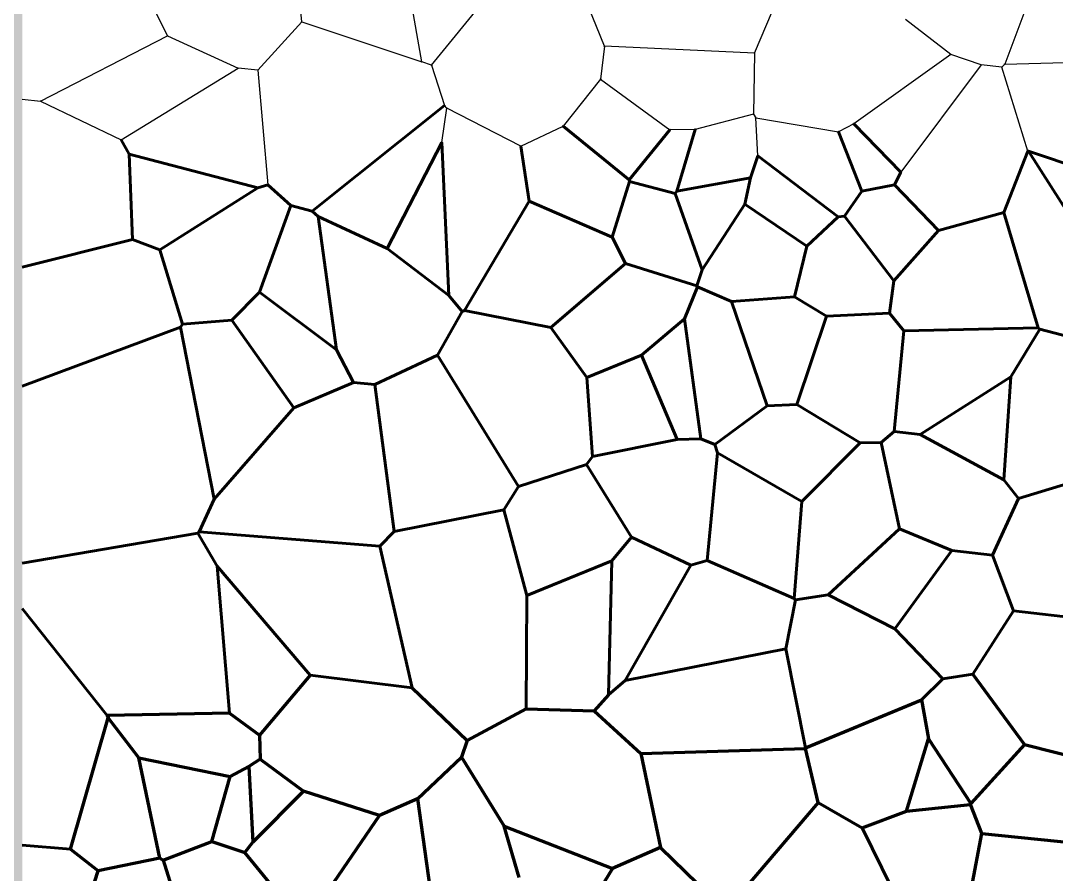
# Model space of a CAD drawing. Header units: metres. Extents: x 0 to 5000, y 0 to 2000.
# Drawn here: x 1009 to 1630, y 730 to 1242 of the extents above; entities that cross this region are included whole.
import ezdxf

# ---------------------------------------------------------------- set-up
doc = ezdxf.new("R2010")
doc.units = ezdxf.units.M

msp = doc.modelspace()

# ---------------------------------------------------------------- hatches: boundary and pattern name
at = {"layer": 'buffer'}
msp.add_hatch(color=7, dxfattribs=at).paths.add_polyline_path([(1000, 500), (1010, 500), (1010, 1500), (1000, 1500), (1000, 500)])
at = {"layer": 'throats'}
for color, points in [(3, [(1233.08, 1312.5), (1233.37, 1312.56), (1249.73, 1217.34), (1249.43, 1217.29), (1233.08, 1312.5)]), (3, [(1097.37, 1232.9), (1097.1, 1232.77), (1069.11, 1288.65), (1069.38, 1288.78), (1097.37, 1232.9)]), (3, [(1336.2, 1283.34), (1336.48, 1283.46), (1359.32, 1226.74), (1359.04, 1226.63), (1336.2, 1283.34)]), (3, [(1174.51, 1274.67), (1174.8, 1274.69), (1177.76, 1241.23), (1177.46, 1241.2), (1174.51, 1274.67)]), (3, [(1469.75, 1271.4), (1470.03, 1271.28), (1449.21, 1222.47), (1448.93, 1222.59), (1469.75, 1271.4)]), (3, [(1599.4, 1215.86), (1599.11, 1215.96), (1618.84, 1269.01), (1619.12, 1268.91), (1599.4, 1215.86)]), (3, [(1295.78, 1265.01), (1296.01, 1264.82), (1255.64, 1215.11), (1255.4, 1215.3), (1295.78, 1265.01)]), (3, [(1539.6, 1242.58), (1539.79, 1242.82), (1566.9, 1221.76), (1566.72, 1221.52), (1539.6, 1242.58)]), (3, [(1177.5, 1241.32), (1177.72, 1241.12), (1151.35, 1212.27), (1151.13, 1212.48), (1177.5, 1241.32)]), (3, [(1249.63, 1217.46), (1249.53, 1217.17), (1177.56, 1241.08), (1177.66, 1241.36), (1249.63, 1217.46)]), (3, [(1097.17, 1232.97), (1097.3, 1232.7), (1021.09, 1193.65), (1020.95, 1193.92), (1097.17, 1232.97)]), (3, [(1139.6, 1213.55), (1139.48, 1213.28), (1097.17, 1232.7), (1097.3, 1232.97), (1139.6, 1213.55)]), (3, [(1357.02, 1206.89), (1356.72, 1206.92), (1359.03, 1226.7), (1359.33, 1226.67), (1357.02, 1206.89)]), (3, [(1359.18, 1226.53), (1359.19, 1226.83), (1449.08, 1222.68), (1449.06, 1222.38), (1359.18, 1226.53)]), (3, [(1249.53, 1217.17), (1249.63, 1217.46), (1255.57, 1215.34), (1255.47, 1215.06), (1249.53, 1217.17)]), (3, [(1448.6, 1185.89), (1448.3, 1185.89), (1448.92, 1222.53), (1449.22, 1222.53), (1448.6, 1185.89)]), (3, [(1508.79, 1180.07), (1508.62, 1180.32), (1566.73, 1221.77), (1566.9, 1221.52), (1508.79, 1180.07)]), (3, [(1566.76, 1221.5), (1566.86, 1221.79), (1585.15, 1215.57), (1585.05, 1215.29), (1566.76, 1221.5)]), (3, [(1642.49, 1217.15), (1642.49, 1216.85), (1599.26, 1215.76), (1599.25, 1216.06), (1642.49, 1217.15)]), (3, [(1139.46, 1213.54), (1139.62, 1213.28), (1069.51, 1170.29), (1069.35, 1170.54), (1139.46, 1213.54)]), (3, [(1139.53, 1213.26), (1139.55, 1213.56), (1151.25, 1212.53), (1151.23, 1212.23), (1139.53, 1213.26)]), (3, [(1157.52, 1143.56), (1157.22, 1143.53), (1151.09, 1212.36), (1151.39, 1212.39), (1157.52, 1143.56)]), (3, [(1263.35, 1191.11), (1263.06, 1191.02), (1255.38, 1215.16), (1255.66, 1215.25), (1263.35, 1191.11)]), (3, [(1537.03, 1150.95), (1536.79, 1151.13), (1584.98, 1215.52), (1585.22, 1215.34), (1537.03, 1150.95)]), (3, [(1585.09, 1215.28), (1585.12, 1215.58), (1597.39, 1214.26), (1597.36, 1213.96), (1585.09, 1215.28)]), (3, [(1597.23, 1214.06), (1597.52, 1214.15), (1613.26, 1163.85), (1612.98, 1163.76), (1597.23, 1214.06)]), (3, [(1599.15, 1216.02), (1599.36, 1215.8), (1597.48, 1214), (1597.27, 1214.22), (1599.15, 1216.02)]), (3, [(1334.49, 1178.67), (1334.26, 1178.85), (1356.75, 1207), (1356.99, 1206.81), (1334.49, 1178.67)]), (3, [(1398.45, 1176.68), (1398.27, 1176.43), (1356.78, 1206.79), (1356.96, 1207.03), (1398.45, 1176.68)]), (3, [(1021.03, 1193.94), (1021.01, 1193.64), (1009.99, 1194.74), (1010.01, 1195.04), (1021.03, 1193.94)]), (3, [(1069.49, 1170.55), (1069.36, 1170.28), (1020.95, 1193.65), (1021.09, 1193.92), (1069.49, 1170.55)]), (2, [(1263.02, 1191.3), (1263.39, 1190.83), (1184.16, 1127.53), (1183.79, 1128), (1263.02, 1191.3)]), (3, [(1264.55, 1189.5), (1264.84, 1189.45), (1261.86, 1168.92), (1261.56, 1168.97), (1264.55, 1189.5)]), (3, [(1263.09, 1190.96), (1263.31, 1191.17), (1264.8, 1189.58), (1264.58, 1189.37), (1263.09, 1190.96)]), (3, [(1264.63, 1189.34), (1264.76, 1189.61), (1309.15, 1166.78), (1309.02, 1166.51), (1264.63, 1189.34)]), (3, [(1413.62, 1176.65), (1413.55, 1176.94), (1448.41, 1186.03), (1448.49, 1185.74), (1413.62, 1176.65)]), (3, [(1450.03, 1183.72), (1449.78, 1183.56), (1448.32, 1185.81), (1448.57, 1185.97), (1450.03, 1183.72)]), (3, [(1449.75, 1183.63), (1450.05, 1183.65), (1451.38, 1160.96), (1451.08, 1160.94), (1449.75, 1183.63)]), (3, [(1499.61, 1175.46), (1499.56, 1175.17), (1449.88, 1183.49), (1449.93, 1183.79), (1499.61, 1175.46)]), (3, [(1499.66, 1175.18), (1499.52, 1175.45), (1508.63, 1180.33), (1508.77, 1180.06), (1499.66, 1175.18)]), (2, [(1537.12, 1151.25), (1536.69, 1150.84), (1508.49, 1179.99), (1508.92, 1180.4), (1537.12, 1151.25)]), (3, [(1334.31, 1178.9), (1334.44, 1178.63), (1309.15, 1166.51), (1309.02, 1166.78), (1334.31, 1178.9)]), (2, [(1334.19, 1178.53), (1334.57, 1178.99), (1374.27, 1146.74), (1373.89, 1146.27), (1334.19, 1178.53)]), (2, [(1374.32, 1146.32), (1373.85, 1146.69), (1398.13, 1176.74), (1398.6, 1176.37), (1374.32, 1146.32)]), (3, [(1398.37, 1176.4), (1398.36, 1176.7), (1413.58, 1176.95), (1413.59, 1176.65), (1398.37, 1176.4)]), (2, [(1402.9, 1139.57), (1402.32, 1139.74), (1413.3, 1176.88), (1413.87, 1176.71), (1402.9, 1139.57)]), (2, [(1513.82, 1139.77), (1513.26, 1139.56), (1499.31, 1175.21), (1499.87, 1175.43), (1513.82, 1139.77)]), (2, [(1074.48, 1162.14), (1073.96, 1161.84), (1069.17, 1170.26), (1069.69, 1170.56), (1074.48, 1162.14)]), (2, [(1261.44, 1169.08), (1261.98, 1168.81), (1229.2, 1105.27), (1228.66, 1105.55), (1261.44, 1169.08)]), (2, [(1261.41, 1168.93), (1262.01, 1168.96), (1266.23, 1077.18), (1265.63, 1077.16), (1261.41, 1168.93)]), (2, [(1073.92, 1161.98), (1074.52, 1162), (1076.41, 1110.75), (1075.81, 1110.73), (1073.92, 1161.98)]), (2, [(1151.45, 1141.92), (1151.3, 1141.34), (1074.14, 1161.7), (1074.3, 1162.28), (1151.45, 1141.92)]), (2, [(1308.79, 1166.6), (1309.38, 1166.69), (1314.39, 1133.79), (1313.8, 1133.7), (1308.79, 1166.6)]), (2, [(1598.97, 1126.88), (1598.41, 1127.1), (1612.84, 1163.91), (1613.4, 1163.69), (1598.97, 1126.88)]), (2, [(1613.55, 1163.96), (1613.34, 1163.4), (1613.01, 1163.52), (1613.23, 1164.08), (1613.55, 1163.96)]), (2, [(1679.43, 1060.49), (1678.92, 1060.17), (1613.19, 1163.52), (1613.7, 1163.84), (1679.43, 1060.49)]), (2, [(1613.35, 1163.39), (1613.54, 1163.96), (1681.77, 1141.06), (1681.58, 1140.49), (1613.35, 1163.39)]), (2, [(1447.12, 1147.53), (1446.55, 1147.72), (1450.95, 1161.05), (1451.52, 1160.86), (1447.12, 1147.53)]), (2, [(1451.05, 1160.72), (1451.42, 1161.19), (1499.55, 1124.48), (1499.18, 1124.01), (1451.05, 1160.72)]), (2, [(1533.28, 1143.29), (1532.75, 1143.56), (1536.64, 1151.18), (1537.17, 1150.91), (1533.28, 1143.29)]), (2, [(1151.47, 1141.34), (1151.29, 1141.92), (1157.28, 1143.83), (1157.47, 1143.26), (1151.47, 1141.34)]), (2, [(1157.17, 1143.33), (1157.58, 1143.77), (1171.26, 1131.32), (1170.86, 1130.88), (1157.17, 1143.33)]), (2, [(1373.91, 1145.52), (1374.48, 1145.35), (1364.08, 1112.05), (1363.5, 1112.23), (1373.91, 1145.52)]), (2, [(1373.78, 1146.47), (1374.38, 1146.54), (1374.5, 1145.47), (1373.9, 1145.4), (1373.78, 1146.47)]), (2, [(1374.12, 1145.14), (1374.27, 1145.72), (1401.73, 1138.58), (1401.58, 1138), (1374.12, 1145.14)]), (2, [(1402.66, 1139.36), (1402.56, 1139.95), (1446.78, 1147.92), (1446.88, 1147.33), (1402.66, 1139.36)]), (2, [(1443.59, 1131.9), (1443, 1132.03), (1446.54, 1147.69), (1447.12, 1147.56), (1443.59, 1131.9)]), (2, [(1532.96, 1143.72), (1533.07, 1143.13), (1513.6, 1139.37), (1513.48, 1139.96), (1532.96, 1143.72)]), (2, [(1559.63, 1116.31), (1559.2, 1115.9), (1532.8, 1143.21), (1533.23, 1143.63), (1559.63, 1116.31)]), (2, [(1092.63, 1104.17), (1092.31, 1104.68), (1151.22, 1141.88), (1151.54, 1141.38), (1092.63, 1104.17)]), (2, [(1418.1, 1092.67), (1417.53, 1092.47), (1401.38, 1138.19), (1401.94, 1138.39), (1418.1, 1092.67)]), (2, [(1402.36, 1139.83), (1402.85, 1139.48), (1401.9, 1138.12), (1401.41, 1138.46), (1402.36, 1139.83)]), (2, [(1513.3, 1139.84), (1513.79, 1139.49), (1503.28, 1124.49), (1502.79, 1124.83), (1513.3, 1139.84)]), (2, [(1152.55, 1079), (1151.99, 1079.2), (1170.78, 1131.2), (1171.34, 1131), (1152.55, 1079)]), (2, [(1184.05, 1128.06), (1183.9, 1127.47), (1170.98, 1130.81), (1171.13, 1131.39), (1184.05, 1128.06)]), (2, [(1313.84, 1133.9), (1314.35, 1133.59), (1275.58, 1067.92), (1275.06, 1068.23), (1313.84, 1133.9)]), (2, [(1313.97, 1133.47), (1314.21, 1134.02), (1363.91, 1112.41), (1363.67, 1111.86), (1313.97, 1133.47)]), (2, [(1443.05, 1132.13), (1443.55, 1131.8), (1418.07, 1092.41), (1417.56, 1092.73), (1443.05, 1132.13)]), (2, [(1480.77, 1107.04), (1480.44, 1106.54), (1443.13, 1131.72), (1443.47, 1132.21), (1480.77, 1107.04)]), (2, [(1187.75, 1124.77), (1187.35, 1124.33), (1183.78, 1127.54), (1184.18, 1127.99), (1187.75, 1124.77)]), (2, [(1198.84, 1044.67), (1198.25, 1044.59), (1187.25, 1124.51), (1187.85, 1124.59), (1198.84, 1044.67)]), (2, [(1187.42, 1124.28), (1187.67, 1124.82), (1229.06, 1105.68), (1228.8, 1105.14), (1187.42, 1124.28)]), (2, [(1480.81, 1106.57), (1480.4, 1107.01), (1499.16, 1124.46), (1499.57, 1124.03), (1480.81, 1106.57)]), (2, [(1503, 1124.96), (1503.07, 1124.36), (1499.4, 1123.95), (1499.33, 1124.54), (1503, 1124.96)]), (2, [(1533.03, 1086.14), (1532.55, 1085.78), (1502.8, 1124.48), (1503.27, 1124.84), (1533.03, 1086.14)]), (2, [(1559.49, 1115.82), (1559.33, 1116.39), (1598.61, 1127.28), (1598.77, 1126.7), (1559.49, 1115.82)]), (2, [(1619.56, 1057.89), (1618.98, 1057.72), (1598.4, 1126.9), (1598.98, 1127.08), (1619.56, 1057.89)]), (2, [(1372.03, 1096.49), (1371.49, 1096.22), (1363.52, 1112), (1364.06, 1112.27), (1372.03, 1096.49)]), (2, [(1533.02, 1085.76), (1532.57, 1086.16), (1559.19, 1116.3), (1559.64, 1115.91), (1533.02, 1085.76)]), (2, [(1076.04, 1111.03), (1076.18, 1110.45), (1010.07, 1093.89), (1009.93, 1094.47), (1076.04, 1111.03)]), (2, [(1092.58, 1104.71), (1092.37, 1104.15), (1076, 1110.46), (1076.22, 1111.02), (1092.58, 1104.71)]), (2, [(1228.75, 1105.17), (1229.11, 1105.65), (1266.11, 1077.41), (1265.75, 1076.93), (1228.75, 1105.17)]), (2, [(1473.32, 1076.19), (1472.74, 1076.34), (1480.31, 1106.87), (1480.9, 1106.72), (1473.32, 1076.19)]), (2, [(1106.44, 1060.03), (1105.87, 1059.86), (1092.19, 1104.34), (1092.76, 1104.52), (1106.44, 1060.03)]), (2, [(1327.27, 1057.72), (1326.88, 1058.18), (1371.56, 1096.59), (1371.96, 1096.13), (1327.27, 1057.72)]), (2, [(1414.57, 1083.26), (1414.39, 1082.69), (1371.67, 1096.07), (1371.85, 1096.64), (1414.57, 1083.26)]), (2, [(1414.77, 1082.88), (1414.2, 1083.07), (1417.53, 1092.67), (1418.1, 1092.47), (1414.77, 1082.88)]), (2, [(1414.59, 1082.38), (1415.15, 1082.16), (1407.37, 1062.96), (1406.81, 1063.18), (1414.59, 1082.38)]), (2, [(1415.13, 1082.42), (1414.61, 1082.12), (1414.22, 1082.83), (1414.74, 1083.12), (1415.13, 1082.42)]), (2, [(1414.76, 1081.99), (1414.99, 1082.55), (1435.47, 1073.87), (1435.23, 1073.32), (1414.76, 1081.99)]), (2, [(1532.49, 1086), (1533.09, 1085.92), (1530.36, 1066.56), (1529.76, 1066.64), (1532.49, 1086)]), (2, [(1135.94, 1062.03), (1135.51, 1062.45), (1152.05, 1079.31), (1152.48, 1078.89), (1135.94, 1062.03)]), (2, [(1152.09, 1078.86), (1152.45, 1079.34), (1198.73, 1044.87), (1198.37, 1044.39), (1152.09, 1078.86)]), (2, [(1265.7, 1076.98), (1266.16, 1077.36), (1274.1, 1067.77), (1273.64, 1067.39), (1265.7, 1076.98)]), (2, [(1435.37, 1073.3), (1435.33, 1073.9), (1473.01, 1076.56), (1473.05, 1075.96), (1435.37, 1073.3)]), (2, [(1472.88, 1076.01), (1473.19, 1076.52), (1492.41, 1065.06), (1492.1, 1064.55), (1472.88, 1076.01)]), (2, [(1273.97, 1067.3), (1273.77, 1067.86), (1275.23, 1068.36), (1275.42, 1067.79), (1273.97, 1067.3)]), (2, [(1327.13, 1058.24), (1327.01, 1057.65), (1275.27, 1067.78), (1275.38, 1068.37), (1327.13, 1058.24)]), (2, [(1435.07, 1073.5), (1435.63, 1073.69), (1456.98, 1011.04), (1456.41, 1010.84), (1435.07, 1073.5)]), (2, [(1135.71, 1062.54), (1135.75, 1061.94), (1106.18, 1059.64), (1106.13, 1060.24), (1135.71, 1062.54)]), (2, [(1135.48, 1062.07), (1135.97, 1062.42), (1173.06, 1009.93), (1172.57, 1009.58), (1135.48, 1062.07)]), (2, [(1273.61, 1067.73), (1274.13, 1067.43), (1259.26, 1041.27), (1258.74, 1041.57), (1273.61, 1067.73)]), (2, [(1406.89, 1063.3), (1407.28, 1062.84), (1381.67, 1041.02), (1381.28, 1041.47), (1406.89, 1063.3)]), (2, [(1406.79, 1063.03), (1407.39, 1063.11), (1417.25, 991.28), (1416.65, 991.2), (1406.79, 1063.03)]), (2, [(1474.76, 1011.63), (1474.19, 1011.82), (1491.97, 1064.9), (1492.54, 1064.71), (1474.76, 1011.63)]), (2, [(1530.04, 1066.9), (1530.07, 1066.3), (1492.27, 1064.51), (1492.24, 1065.1), (1530.04, 1066.9)]), (2, [(1538.9, 1056.15), (1538.43, 1055.77), (1529.83, 1066.41), (1530.29, 1066.79), (1538.9, 1056.15)]), (2, [(1104.79, 1058.36), (1104.99, 1057.79), (1010.1, 1022.51), (1009.9, 1023.07), (1104.79, 1058.36)]), (2, [(1104.6, 1058.02), (1105.18, 1058.13), (1125.33, 955.01), (1124.74, 954.9), (1104.6, 1058.02)]), (2, [(1105.91, 1060.11), (1106.4, 1059.78), (1105.14, 1057.91), (1104.64, 1058.24), (1105.91, 1060.11)]), (2, [(1348.78, 1028.2), (1348.29, 1027.85), (1326.83, 1057.77), (1327.32, 1058.12), (1348.78, 1028.2)]), (2, [(1538.36, 1055.99), (1538.96, 1055.93), (1533.12, 995.47), (1532.53, 995.52), (1538.36, 1055.99)]), (2, [(1619.26, 1058.11), (1619.27, 1057.51), (1538.67, 1055.66), (1538.66, 1056.26), (1619.26, 1058.11)]), (2, [(1603.11, 1028.11), (1602.6, 1028.43), (1620.07, 1057.05), (1620.58, 1056.73), (1603.11, 1028.11)]), (2, [(1619.07, 1057.58), (1619.46, 1058.03), (1620.52, 1057.12), (1620.13, 1056.66), (1619.07, 1057.58)]), (2, [(1620.25, 1056.6), (1620.41, 1057.18), (1653.61, 1048.39), (1653.46, 1047.81), (1620.25, 1056.6)]), (2, [(1198.28, 1044.49), (1198.81, 1044.76), (1208.91, 1025.02), (1208.38, 1024.74), (1198.28, 1044.49)]), (2, [(1258.87, 1041.69), (1259.12, 1041.15), (1221.56, 1023.46), (1221.31, 1024.01), (1258.87, 1041.69)]), (2, [(1258.74, 1041.26), (1259.25, 1041.57), (1307.92, 962.76), (1307.41, 962.45), (1258.74, 1041.26)]), (2, [(1348.64, 1027.74), (1348.42, 1028.3), (1381.36, 1041.52), (1381.59, 1040.97), (1348.64, 1027.74)]), (2, [(1381.2, 1041.13), (1381.75, 1041.36), (1402.98, 990.86), (1402.43, 990.63), (1381.2, 1041.13)]), (2, [(1208.53, 1025.16), (1208.76, 1024.6), (1172.93, 1009.48), (1172.69, 1010.03), (1208.53, 1025.16)]), (2, [(1208.62, 1024.58), (1208.67, 1025.18), (1221.46, 1024.03), (1221.41, 1023.44), (1208.62, 1024.58)]), (2, [(1348.23, 1028), (1348.83, 1028.04), (1352.2, 980.5), (1351.6, 980.46), (1348.23, 1028)]), (2, [(1548.66, 993.49), (1548.34, 994), (1602.69, 1028.52), (1603.01, 1028.02), (1548.66, 993.49)]), (2, [(1602.55, 1028.29), (1603.15, 1028.25), (1598.87, 966.56), (1598.27, 966.6), (1602.55, 1028.29)]), (2, [(1221.14, 1023.7), (1221.73, 1023.77), (1233.46, 935.53), (1232.87, 935.45), (1221.14, 1023.7)]), (2, [(1172.59, 1009.95), (1173.04, 1009.55), (1125.26, 954.76), (1124.81, 955.15), (1172.59, 1009.95)]), (2, [(1456.51, 1011.18), (1456.87, 1010.7), (1425.51, 987.46), (1425.16, 987.95), (1456.51, 1011.18)]), (2, [(1456.71, 1010.64), (1456.68, 1011.24), (1474.46, 1012.02), (1474.49, 1011.42), (1456.71, 1010.64)]), (2, [(1512.65, 988.99), (1512.34, 988.48), (1474.32, 1011.46), (1474.63, 1011.98), (1512.65, 988.99)]), (2, [(1525.29, 988.77), (1524.9, 989.23), (1532.63, 995.72), (1533.02, 995.27), (1525.29, 988.77)]), (2, [(1548.53, 994.04), (1548.46, 993.45), (1532.79, 995.2), (1532.86, 995.79), (1548.53, 994.04)]), (2, [(1548.35, 993.48), (1548.64, 994.01), (1598.72, 966.84), (1598.43, 966.32), (1548.35, 993.48)]), (2, [(1402.64, 991.04), (1402.76, 990.45), (1351.96, 980.18), (1351.84, 980.77), (1402.64, 991.04)]), (2, [(1416.94, 991.54), (1416.96, 990.94), (1402.71, 990.45), (1402.69, 991.05), (1416.94, 991.54)]), (2, [(1416.83, 990.96), (1417.07, 991.52), (1425.45, 987.98), (1425.22, 987.43), (1416.83, 990.96)]), (2, [(1425.05, 987.61), (1425.62, 987.8), (1427.29, 982.92), (1426.72, 982.73), (1425.05, 987.61)]), (2, [(1477.75, 953.3), (1477.32, 953.73), (1512.28, 988.95), (1512.7, 988.52), (1477.75, 953.3)]), (2, [(1512.5, 988.44), (1512.48, 989.04), (1525.09, 989.3), (1525.1, 988.7), (1512.5, 988.44)]), (2, [(1524.8, 988.94), (1525.39, 989.06), (1536.49, 937.26), (1535.9, 937.13), (1524.8, 988.94)]), (2, [(1426.71, 982.85), (1427.3, 982.79), (1420.96, 918.11), (1420.37, 918.17), (1426.71, 982.85)]), (2, [(1426.85, 982.56), (1427.15, 983.08), (1477.69, 953.78), (1477.39, 953.26), (1426.85, 982.56)]), (2, [(1307.76, 962.32), (1307.57, 962.89), (1348.2, 976.13), (1348.39, 975.56), (1307.76, 962.32)]), (2, [(1348.04, 975.68), (1348.55, 976), (1375.57, 932.31), (1375.06, 931.99), (1348.04, 975.68)]), (2, [(1351.66, 980.66), (1352.14, 980.29), (1348.53, 975.66), (1348.06, 976.03), (1351.66, 980.66)]), (2, [(1607.63, 955.07), (1607.46, 955.64), (1656.49, 970.75), (1656.67, 970.17), (1607.63, 955.07)]), (2, [(1307.41, 962.77), (1307.92, 962.45), (1299.06, 948.42), (1298.55, 948.74), (1307.41, 962.77)]), (2, [(1598.34, 966.39), (1598.81, 966.77), (1607.78, 955.54), (1607.31, 955.17), (1598.34, 966.39)]), (2, [(1124.76, 955.08), (1125.31, 954.83), (1116.4, 935.2), (1115.85, 935.45), (1124.76, 955.08)]), (2, [(1477.24, 953.54), (1477.84, 953.49), (1473.29, 895.38), (1472.69, 895.42), (1477.24, 953.54)]), (2, [(1592.18, 921.17), (1591.64, 921.42), (1607.27, 955.48), (1607.82, 955.23), (1592.18, 921.17)]), (2, [(1233.22, 935.19), (1233.11, 935.78), (1298.75, 948.87), (1298.87, 948.29), (1233.22, 935.19)]), (2, [(1298.52, 948.5), (1299.1, 948.66), (1312.9, 897.34), (1312.32, 897.19), (1298.52, 948.5)]), (2, [(1115.19, 934.95), (1115.29, 934.36), (1010.05, 916.36), (1009.95, 916.95), (1115.19, 934.95)]), (2, [(1127.14, 914.86), (1126.62, 914.56), (1114.98, 934.5), (1115.5, 934.81), (1127.14, 914.86)]), (2, [(1115.94, 935.56), (1116.31, 935.08), (1115.42, 934.42), (1115.06, 934.89), (1115.94, 935.56)]), (2, [(1116.1, 935.02), (1116.15, 935.62), (1224.56, 927.12), (1224.51, 926.52), (1116.1, 935.02)]), (2, [(1232.95, 935.7), (1233.38, 935.27), (1224.75, 926.6), (1224.32, 927.03), (1232.95, 935.7)]), (2, [(1363.83, 917.7), (1363.37, 918.08), (1375.08, 932.34), (1375.54, 931.96), (1363.83, 917.7)]), (2, [(1411.02, 915.64), (1410.76, 915.09), (1375.18, 931.88), (1375.44, 932.42), (1411.02, 915.64)]), (2, [(1493.5, 897.4), (1493.09, 897.84), (1535.99, 937.42), (1536.4, 936.98), (1493.5, 897.4)]), (2, [(1536.08, 936.92), (1536.31, 937.47), (1567.56, 924.55), (1567.33, 923.99), (1536.08, 936.92)]), (2, [(1224.24, 926.75), (1224.83, 926.88), (1244.07, 841.86), (1243.49, 841.73), (1224.24, 926.75)]), (2, [(1533.52, 877.1), (1533.03, 877.46), (1567.2, 924.45), (1567.69, 924.09), (1533.52, 877.1)]), (2, [(1591.94, 921.59), (1591.87, 920.99), (1567.41, 923.97), (1567.48, 924.57), (1591.94, 921.59)]), (2, [(1604.7, 888.03), (1604.14, 887.82), (1591.63, 921.19), (1592.19, 921.4), (1604.7, 888.03)]), (2, [(1134.56, 826.6), (1133.97, 826.55), (1126.58, 914.69), (1127.18, 914.74), (1134.56, 826.6)]), (2, [(1126.65, 914.52), (1127.11, 914.91), (1182.87, 849.51), (1182.42, 849.12), (1126.65, 914.52)]), (2, [(1363.49, 918.17), (1363.71, 917.61), (1312.72, 896.99), (1312.49, 897.54), (1363.49, 918.17)]), (2, [(1361.93, 837.68), (1361.33, 837.69), (1363.3, 917.9), (1363.9, 917.88), (1361.93, 837.68)]), (2, [(1371.81, 845.99), (1371.29, 846.29), (1410.63, 915.51), (1411.15, 915.22), (1371.81, 845.99)]), (2, [(1420.58, 918.42), (1420.75, 917.85), (1410.97, 915.08), (1410.81, 915.65), (1420.58, 918.42)]), (2, [(1473.11, 895.68), (1472.87, 895.13), (1420.54, 917.86), (1420.78, 918.41), (1473.11, 895.68)]), (2, [(1312.51, 829.1), (1311.91, 829.1), (1312.31, 897.27), (1312.91, 897.26), (1312.51, 829.1)]), (2, [(1473.41, 894.6), (1474, 894.48), (1468.24, 865.18), (1467.66, 865.3), (1473.41, 894.6)]), (2, [(1473.94, 894.74), (1473.48, 894.35), (1472.76, 895.21), (1473.22, 895.59), (1473.94, 894.74)]), (2, [(1493.25, 897.92), (1493.34, 897.33), (1473.75, 894.25), (1473.66, 894.84), (1493.25, 897.92)]), (2, [(1493.16, 897.36), (1493.43, 897.89), (1533.41, 877.55), (1533.14, 877.01), (1493.16, 897.36)]), (2, [(1061.19, 825.36), (1060.72, 824.99), (1009.77, 889.11), (1010.23, 889.48), (1061.19, 825.36)]), (2, [(1604.17, 888.08), (1604.67, 887.76), (1580.24, 849.75), (1579.73, 850.07), (1604.17, 888.08)]), (2, [(1683.46, 879.06), (1683.39, 878.47), (1604.39, 887.62), (1604.46, 888.22), (1683.46, 879.06)]), (2, [(1562.21, 847.33), (1561.78, 846.92), (1533.06, 877.07), (1533.49, 877.49), (1562.21, 847.33)]), (2, [(1467.89, 865.53), (1468.01, 864.94), (1371.61, 845.85), (1371.5, 846.44), (1467.89, 865.53)]), (2, [(1467.66, 865.18), (1468.24, 865.3), (1480.1, 805.78), (1479.51, 805.66), (1467.66, 865.18)]), (1, [(1152.74, 813.06), (1152.05, 813.64), (1182.3, 849.61), (1182.99, 849.03), (1152.74, 813.06)]), (2, [(1243.82, 842.09), (1243.74, 841.5), (1182.61, 849.02), (1182.68, 849.61), (1243.82, 842.09)]), (2, [(1371.36, 846.37), (1371.75, 845.91), (1361.83, 837.45), (1361.44, 837.91), (1371.36, 846.37)]), (2, [(1549.47, 834.41), (1549.05, 834.84), (1561.78, 847.34), (1562.2, 846.91), (1549.47, 834.41)]), (2, [(1562.04, 846.83), (1561.95, 847.42), (1579.94, 850.21), (1580.03, 849.61), (1562.04, 846.83)]), (1, [(1579.62, 849.64), (1580.35, 850.18), (1611.4, 808.08), (1610.67, 807.55), (1579.62, 849.64)]), (1, [(1277.19, 810.51), (1276.57, 809.86), (1243.47, 841.47), (1244.09, 842.12), (1277.19, 810.51)]), (1, [(1353.28, 827.68), (1352.6, 828.28), (1361.3, 837.98), (1361.97, 837.38), (1353.28, 827.68)]), (1, [(1549.08, 835.04), (1549.43, 834.21), (1479.98, 805.31), (1479.63, 806.14), (1549.08, 835.04)]), (1, [(1553.86, 811.2), (1552.98, 811.04), (1548.81, 834.55), (1549.7, 834.7), (1553.86, 811.2)]), (1, [(1060.96, 824.73), (1060.94, 825.63), (1134.26, 827.02), (1134.27, 826.12), (1060.96, 824.73)]), (1, [(1152.66, 813.71), (1152.13, 812.98), (1134, 826.21), (1134.53, 826.94), (1152.66, 813.71)]), (1, [(1312, 829.5), (1312.42, 828.7), (1277.09, 809.79), (1276.67, 810.58), (1312, 829.5)]), (1, [(1352.95, 828.43), (1352.93, 827.53), (1312.2, 828.65), (1312.22, 829.55), (1352.95, 828.43)]), (1, [(1381.34, 802.83), (1380.73, 802.16), (1352.64, 827.64), (1353.24, 828.31), (1381.34, 802.83)]), (1, [(1061.08, 824.01), (1061.94, 823.76), (1039.32, 744.8), (1038.45, 745.05), (1061.08, 824.01)]), (1, [(1061.92, 824.06), (1061.1, 823.7), (1060.54, 825), (1061.36, 825.36), (1061.92, 824.06)]), (1, [(1061.15, 823.61), (1061.87, 824.16), (1080.4, 800.17), (1079.69, 799.62), (1061.15, 823.61)]), (1, [(1153.25, 799.12), (1152.35, 799.09), (1151.94, 813.33), (1152.84, 813.36), (1153.25, 799.12)]), (1, [(1273.81, 800.07), (1272.96, 800.37), (1276.45, 810.33), (1277.3, 810.04), (1273.81, 800.07)]), (1, [(1552.99, 811.25), (1553.85, 810.99), (1540.71, 767.73), (1539.85, 767.99), (1552.99, 811.25)]), (1, [(1579.21, 772.58), (1578.45, 772.09), (1553.04, 810.87), (1553.8, 811.37), (1579.21, 772.58)]), (1, [(1579.16, 772.03), (1578.5, 772.64), (1610.7, 808.12), (1611.37, 807.51), (1579.16, 772.03)]), (1, [(1648.07, 798.96), (1647.85, 798.09), (1610.93, 807.38), (1611.15, 808.25), (1648.07, 798.96)]), (1, [(1393.21, 746.05), (1392.33, 745.87), (1380.59, 802.4), (1381.47, 802.59), (1393.21, 746.05)]), (1, [(1479.68, 805.86), (1479.71, 804.96), (1381.05, 802.05), (1381.02, 802.94), (1479.68, 805.86)]), (1, [(1479.26, 805.31), (1480.13, 805.52), (1487.8, 773.15), (1486.92, 772.94), (1479.26, 805.31)]), (1, [(1479.38, 805.87), (1480.23, 805.57), (1480.12, 805.26), (1479.27, 805.56), (1479.38, 805.87)]), (1, [(1079.6, 799.8), (1080.48, 799.98), (1092.9, 739.69), (1092.01, 739.51), (1079.6, 799.8)]), (1, [(1134.82, 788.96), (1134.64, 788.08), (1079.95, 799.45), (1080.14, 800.33), (1134.82, 788.96)]), (1, [(1145.67, 795.09), (1146.11, 794.31), (1134.95, 788.13), (1134.51, 788.92), (1145.67, 795.09)]), (1, [(1146.13, 794.32), (1145.65, 795.08), (1152.55, 799.48), (1153.04, 798.72), (1146.13, 794.32)]), (1, [(1178.99, 780.13), (1178.45, 779.41), (1152.53, 798.74), (1153.07, 799.46), (1178.99, 780.13)]), (1, [(1273.08, 800.55), (1273.7, 799.89), (1247.46, 774.9), (1246.84, 775.55), (1273.08, 800.55)]), (1, [(1299.46, 759.12), (1298.7, 758.64), (1273.01, 799.98), (1273.77, 800.46), (1299.46, 759.12)]), (1, [(1148.84, 749.24), (1147.95, 749.19), (1145.44, 794.67), (1146.34, 794.72), (1148.84, 749.24)]), (1, [(1134.3, 788.64), (1135.17, 788.4), (1124.22, 749.47), (1123.36, 749.71), (1134.3, 788.64)]), (1, [(1148.71, 748.9), (1148.08, 749.53), (1178.4, 780.08), (1179.04, 779.45), (1148.71, 748.9)]), (1, [(1178.58, 779.34), (1178.86, 780.2), (1224.48, 765.56), (1224.21, 764.7), (1178.58, 779.34)]), (1, [(1224.52, 764.72), (1224.16, 765.54), (1246.97, 775.64), (1247.33, 774.82), (1224.52, 764.72)]), (1, [(1256.3, 712.01), (1255.41, 711.89), (1246.7, 775.17), (1247.6, 775.29), (1256.3, 712.01)]), (1, [(1444.66, 722.3), (1443.97, 722.88), (1487.02, 773.34), (1487.7, 772.75), (1444.66, 722.3)]), (1, [(1513.92, 758.18), (1513.47, 757.4), (1487.13, 772.65), (1487.58, 773.43), (1513.92, 758.18)]), (1, [(1578.54, 772.3), (1578.64, 771.4), (1540.32, 767.41), (1540.23, 768.31), (1578.54, 772.3)]), (1, [(1578.17, 771.68), (1579.01, 772.01), (1585.85, 754.59), (1585.02, 754.27), (1578.17, 771.68)]), (1, [(1578.43, 772.53), (1579.23, 772.14), (1578.99, 771.65), (1578.19, 772.05), (1578.43, 772.53)]), (1, [(1223.97, 765.38), (1224.71, 764.88), (1179.61, 699.04), (1178.86, 699.55), (1223.97, 765.38)]), (1, [(1540.12, 768.28), (1540.44, 767.44), (1513.86, 757.37), (1513.54, 758.21), (1540.12, 768.28)]), (1, [(1298.65, 758.75), (1299.51, 759), (1308.4, 728.12), (1307.53, 727.87), (1298.65, 758.75)]), (1, [(1364.09, 733.86), (1363.76, 733.02), (1298.92, 758.46), (1299.24, 759.3), (1364.09, 733.86)]), (1, [(1513.3, 757.59), (1514.1, 757.99), (1531.8, 721.74), (1531, 721.34), (1513.3, 757.59)]), (1, [(1584.99, 754.51), (1585.88, 754.35), (1579.66, 721.61), (1578.78, 721.78), (1584.99, 754.51)]), (1, [(1642.41, 749.01), (1642.32, 748.12), (1585.39, 753.98), (1585.48, 754.88), (1642.41, 749.01)]), (2, [(1038.91, 745.23), (1038.86, 744.63), (1009.98, 747.04), (1010.02, 747.64), (1038.91, 745.23)]), (1, [(1055.93, 732.38), (1055.38, 731.67), (1038.61, 744.57), (1039.16, 745.29), (1055.93, 732.38)]), (1, [(1123.63, 750.01), (1123.95, 749.17), (1094.67, 737.95), (1094.35, 738.79), (1123.63, 750.01)]), (1, [(1143.73, 743.55), (1143.45, 742.69), (1123.65, 749.16), (1123.93, 750.01), (1143.73, 743.55)]), (1, [(1148.04, 749.49), (1148.75, 748.94), (1143.95, 742.84), (1143.24, 743.4), (1148.04, 749.49)]), (1, [(1364.1, 733.03), (1363.75, 733.85), (1392.59, 746.37), (1392.95, 745.54), (1364.1, 733.03)]), (1, [(1422.8, 717.3), (1422.17, 716.66), (1392.45, 745.64), (1393.08, 746.28), (1422.8, 717.3)]), (1, [(1055.75, 731.58), (1055.57, 732.46), (1092.36, 740.04), (1092.55, 739.16), (1055.75, 731.58)]), (1, [(1094.74, 738.76), (1094.28, 737.99), (1092.22, 739.22), (1092.69, 739.99), (1094.74, 738.76)]), (1, [(1143.24, 742.83), (1143.94, 743.4), (1179.59, 699.58), (1178.89, 699.01), (1143.24, 742.83)]), (1, [(1106.44, 702.19), (1105.58, 701.91), (1094.08, 738.24), (1094.94, 738.51), (1106.44, 702.19)]), (1, [(1351.9, 712.94), (1351.14, 713.41), (1363.54, 733.68), (1364.31, 733.21), (1351.9, 712.94)]), (1, [(1055.23, 732.17), (1056.08, 731.88), (1043.51, 694.17), (1042.66, 694.45), (1055.23, 732.17)])]:
    msp.add_hatch(color=color, dxfattribs=at).paths.add_polyline_path(points)

# ---------------------------------------------------------------- linework, layer by layer
at = {"layer": 'junctions'}
for centre, radius in [((1177.61, 1241.22), 0.15), ((1097.23, 1232.84), 0.15), ((1359.18, 1226.68), 0.15), ((1249.58, 1217.32), 0.15), ((1449.07, 1222.53), 0.15), ((1566.81, 1221.64), 0.15), ((1139.54, 1213.41), 0.15), ((1151.24, 1212.38), 0.15), ((1255.52, 1215.2), 0.15), ((1585.1, 1215.43), 0.15), ((1597.37, 1214.11), 0.15), ((1599.26, 1215.91), 0.15), ((1356.87, 1206.91), 0.15), ((1021.02, 1193.79), 0.15), ((1263.2, 1191.06), 0.3), ((1264.69, 1189.47), 0.15), ((1448.45, 1185.89), 0.15), ((1449.9, 1183.64), 0.15), ((1508.7, 1180.19), 0.3), ((1334.38, 1178.76), 0.3), ((1398.36, 1176.55), 0.3), ((1413.59, 1176.8), 0.3), ((1499.59, 1175.32), 0.3), ((1069.43, 1170.41), 0.3), ((1261.71, 1168.95), 0.3), ((1074.22, 1161.99), 0.3), ((1309.08, 1166.64), 0.3), ((1451.23, 1160.95), 0.3), ((1613.12, 1163.8), 0.3), ((1613.45, 1163.68), 0.3), ((1536.91, 1151.04), 0.3), ((1157.37, 1143.55), 0.3), ((1374.08, 1146.51), 0.3), ((1374.2, 1145.43), 0.3), ((1446.83, 1147.62), 0.3), ((1533.01, 1143.42), 0.3), ((1151.38, 1141.63), 0.3), ((1401.66, 1138.29), 0.3), ((1402.61, 1139.66), 0.3), ((1513.54, 1139.67), 0.3), ((1171.06, 1131.1), 0.3), ((1314.09, 1133.74), 0.3), ((1443.3, 1131.96), 0.3), ((1183.98, 1127.77), 0.3), ((1187.55, 1124.55), 0.3), ((1499.37, 1124.24), 0.3), ((1503.03, 1124.66), 0.3), ((1598.69, 1126.99), 0.3), ((1363.79, 1112.14), 0.3), ((1559.41, 1116.11), 0.3), ((1076.11, 1110.74), 0.3), ((1228.93, 1105.41), 0.3), ((1480.6, 1106.79), 0.3), ((1092.47, 1104.43), 0.3), ((1371.76, 1096.36), 0.3), ((1417.82, 1092.57), 0.3), ((1414.48, 1082.97), 0.3), ((1414.87, 1082.27), 0.3), ((1532.79, 1085.96), 0.3), ((1152.27, 1079.1), 0.3), ((1265.93, 1077.17), 0.3), ((1473.03, 1076.26), 0.3), ((1275.32, 1068.07), 0.3), ((1435.35, 1073.6), 0.3), ((1135.73, 1062.24), 0.3), ((1273.87, 1067.58), 0.3), ((1407.09, 1063.07), 0.3), ((1492.25, 1064.81), 0.3), ((1530.06, 1066.6), 0.3), ((1104.89, 1058.08), 0.3), ((1106.16, 1059.94), 0.3), ((1327.07, 1057.95), 0.3), ((1538.66, 1055.96), 0.3), ((1619.27, 1057.81), 0.3), ((1620.33, 1056.89), 0.3), ((1198.55, 1044.63), 0.3), ((1259, 1041.42), 0.3), ((1381.47, 1041.24), 0.3), ((1208.65, 1024.88), 0.3), ((1348.53, 1028.02), 0.3), ((1602.85, 1028.27), 0.3), ((1221.43, 1023.74), 0.3), ((1172.81, 1009.75), 0.3), ((1456.69, 1010.94), 0.3), ((1474.48, 1011.72), 0.3), ((1532.82, 995.49), 0.3), ((1548.5, 993.74), 0.3), ((1402.7, 990.75), 0.3), ((1416.95, 991.24), 0.3), ((1425.34, 987.71), 0.3), ((1512.49, 988.74), 0.3), ((1525.09, 989), 0.3), ((1427, 982.82), 0.3), ((1348.3, 975.84), 0.3), ((1351.9, 980.48), 0.3), ((1307.66, 962.61), 0.3), ((1598.57, 966.58), 0.3), ((1125.03, 954.96), 0.3), ((1477.54, 953.52), 0.3), ((1607.54, 955.36), 0.3), ((1298.81, 948.58), 0.3), ((1115.24, 934.66), 0.3), ((1116.12, 935.32), 0.3), ((1233.16, 935.49), 0.3), ((1375.31, 932.15), 0.3), ((1536.19, 937.2), 0.3), ((1224.54, 926.82), 0.3), ((1567.45, 924.27), 0.3), ((1591.91, 921.29), 0.3), ((1126.88, 914.71), 0.3), ((1363.6, 917.89), 0.3), ((1410.89, 915.36), 0.3), ((1420.66, 918.14), 0.3), ((1312.61, 897.26), 0.3), ((1472.99, 895.4), 0.3), ((1473.71, 894.54), 0.3), ((1493.3, 897.62), 0.3), ((1604.42, 887.92), 0.3), ((1533.28, 877.28), 0.3), ((1467.95, 865.24), 0.3), ((1182.64, 849.32), 0.45), ((1371.55, 846.14), 0.3), ((1561.99, 847.13), 0.3), ((1579.99, 849.91), 0.45), ((1243.78, 841.8), 0.45), ((1361.63, 837.68), 0.45), ((1549.26, 834.62), 0.45), ((1134.27, 826.57), 0.45), ((1312.21, 829.1), 0.45), ((1352.94, 827.98), 0.45), ((1060.95, 825.18), 0.45), ((1061.51, 823.88), 0.45), ((1152.39, 813.35), 0.45), ((1276.88, 810.18), 0.45), ((1553.42, 811.12), 0.45), ((1611.04, 807.81), 0.45), ((1381.03, 802.49), 0.45), ((1479.69, 805.41), 0.45), ((1479.81, 805.72), 0.45), ((1080.04, 799.89), 0.45), ((1145.89, 794.7), 0.45), ((1152.8, 799.1), 0.45), ((1273.39, 800.22), 0.45), ((1134.73, 788.52), 0.45), ((1178.72, 779.77), 0.45), ((1247.15, 775.23), 0.45), ((1487.36, 773.04), 0.45), ((1578.59, 771.85), 0.45), ((1578.83, 772.33), 0.45), ((1224.34, 765.13), 0.45), ((1540.28, 767.86), 0.45), ((1299.08, 758.88), 0.45), ((1513.7, 757.79), 0.45), ((1585.43, 754.43), 0.45), ((1038.89, 744.93), 0.45), ((1123.79, 749.59), 0.45), ((1148.4, 749.22), 0.45), ((1392.77, 745.96), 0.45), ((1092.46, 739.6), 0.45), ((1143.59, 743.12), 0.45), ((1094.51, 738.37), 0.45), ((1363.93, 733.44), 0.45), ((1055.66, 732.02), 0.45)]:
    msp.add_circle(centre, radius, dxfattribs=at)
at = {"layer": 'throat_lines', "color": 3, "lineweight": 30}
for p, q in [((1249.58, 1217.32), (1233.23, 1312.53)), ((1069.25, 1288.71), (1097.23, 1232.84)), ((1359.18, 1226.68), (1336.34, 1283.4)), ((1177.61, 1241.22), (1174.66, 1274.68)), ((1449.07, 1222.53), (1469.89, 1271.34)), ((1618.98, 1268.96), (1599.26, 1215.91)), ((1255.52, 1215.2), (1295.89, 1264.91)), ((1566.81, 1221.64), (1539.69, 1242.7)), ((1151.24, 1212.38), (1177.61, 1241.22)), ((1177.61, 1241.22), (1249.58, 1217.32)), ((1021.02, 1193.79), (1097.23, 1232.84)), ((1097.23, 1232.84), (1139.54, 1213.41)), ((1359.18, 1226.68), (1356.87, 1206.91)), ((1449.07, 1222.53), (1359.18, 1226.68)), ((1255.52, 1215.2), (1249.58, 1217.32)), ((1449.07, 1222.53), (1448.45, 1185.89)), ((1566.81, 1221.64), (1508.7, 1180.19)), ((1585.1, 1215.43), (1566.81, 1221.64)), ((1069.43, 1170.41), (1139.54, 1213.41)), ((1151.24, 1212.38), (1139.54, 1213.41)), ((1151.24, 1212.38), (1157.37, 1143.55)), ((1255.52, 1215.2), (1263.2, 1191.06)), ((1585.1, 1215.43), (1536.91, 1151.04)), ((1597.37, 1214.11), (1585.1, 1215.43)), ((1597.37, 1214.11), (1599.26, 1215.91)), ((1613.12, 1163.8), (1597.37, 1214.11)), ((1599.26, 1215.91), (1642.49, 1217)), ((1356.87, 1206.91), (1334.38, 1178.76)), ((1356.87, 1206.91), (1398.36, 1176.55)), ((1010, 1194.89), (1021.02, 1193.79)), ((1021.02, 1193.79), (1069.43, 1170.41)), ((1261.71, 1168.95), (1264.69, 1189.47)), ((1264.69, 1189.47), (1263.2, 1191.06)), ((1309.08, 1166.64), (1264.69, 1189.47)), ((1448.45, 1185.89), (1413.59, 1176.8)), ((1448.45, 1185.89), (1449.9, 1183.64)), ((1451.23, 1160.95), (1449.9, 1183.64)), ((1449.9, 1183.64), (1499.59, 1175.32)), ((1508.7, 1180.19), (1499.59, 1175.32)), ((1309.08, 1166.64), (1334.38, 1178.76)), ((1413.59, 1176.8), (1398.36, 1176.55))]:
    msp.add_line(p, q, dxfattribs=at)
at = {"layer": 'throat_lines', "color": 2, "lineweight": 60}
for p, q in [((1183.98, 1127.77), (1263.2, 1191.06)), ((1508.7, 1180.19), (1536.91, 1151.04)), ((1374.08, 1146.51), (1334.38, 1178.76)), ((1398.36, 1176.55), (1374.08, 1146.51)), ((1413.59, 1176.8), (1402.61, 1139.66)), ((1499.59, 1175.32), (1513.54, 1139.67)), ((1069.43, 1170.41), (1074.22, 1161.99)), ((1228.93, 1105.41), (1261.71, 1168.95)), ((1265.93, 1077.17), (1261.71, 1168.95)), ((1076.11, 1110.74), (1074.22, 1161.99)), ((1074.22, 1161.99), (1151.38, 1141.63)), ((1314.09, 1133.74), (1309.08, 1166.64)), ((1613.12, 1163.8), (1598.69, 1126.99)), ((1613.12, 1163.8), (1613.45, 1163.68)), ((1681.68, 1140.78), (1613.45, 1163.68)), ((1613.45, 1163.68), (1679.17, 1060.33)), ((1451.23, 1160.95), (1446.83, 1147.62)), ((1499.37, 1124.24), (1451.23, 1160.95)), ((1536.91, 1151.04), (1533.01, 1143.42)), ((1157.37, 1143.55), (1151.38, 1141.63)), ((1171.06, 1131.1), (1157.37, 1143.55)), ((1363.79, 1112.14), (1374.2, 1145.43)), ((1374.2, 1145.43), (1374.08, 1146.51)), ((1401.66, 1138.29), (1374.2, 1145.43)), ((1446.83, 1147.62), (1402.61, 1139.66)), ((1446.83, 1147.62), (1443.3, 1131.96)), ((1513.54, 1139.67), (1533.01, 1143.42)), ((1533.01, 1143.42), (1559.41, 1116.11)), ((1151.38, 1141.63), (1092.47, 1104.43)), ((1401.66, 1138.29), (1402.61, 1139.66)), ((1401.66, 1138.29), (1417.82, 1092.57)), ((1503.03, 1124.66), (1513.54, 1139.67)), ((1171.06, 1131.1), (1152.27, 1079.1)), ((1171.06, 1131.1), (1183.98, 1127.77)), ((1275.32, 1068.07), (1314.09, 1133.74)), ((1363.79, 1112.14), (1314.09, 1133.74)), ((1417.82, 1092.57), (1443.3, 1131.96)), ((1443.3, 1131.96), (1480.6, 1106.79)), ((1183.98, 1127.77), (1187.55, 1124.55)), ((1228.93, 1105.41), (1187.55, 1124.55)), ((1187.55, 1124.55), (1198.55, 1044.63)), ((1499.37, 1124.24), (1480.6, 1106.79)), ((1499.37, 1124.24), (1503.03, 1124.66)), ((1503.03, 1124.66), (1532.79, 1085.96)), ((1598.69, 1126.99), (1559.41, 1116.11)), ((1598.69, 1126.99), (1619.27, 1057.81)), ((1363.79, 1112.14), (1371.76, 1096.36)), ((1559.41, 1116.11), (1532.79, 1085.96)), ((1010, 1094.18), (1076.11, 1110.74)), ((1076.11, 1110.74), (1092.47, 1104.43)), ((1265.93, 1077.17), (1228.93, 1105.41)), ((1480.6, 1106.79), (1473.03, 1076.26)), ((1092.47, 1104.43), (1106.16, 1059.94)), ((1371.76, 1096.36), (1327.07, 1057.95)), ((1371.76, 1096.36), (1414.48, 1082.97)), ((1417.82, 1092.57), (1414.48, 1082.97)), ((1407.09, 1063.07), (1414.87, 1082.27)), ((1414.48, 1082.97), (1414.87, 1082.27)), ((1435.35, 1073.6), (1414.87, 1082.27)), ((1530.06, 1066.6), (1532.79, 1085.96)), ((1152.27, 1079.1), (1135.73, 1062.24)), ((1198.55, 1044.63), (1152.27, 1079.1)), ((1273.87, 1067.58), (1265.93, 1077.17)), ((1473.03, 1076.26), (1435.35, 1073.6)), ((1492.25, 1064.81), (1473.03, 1076.26)), ((1456.69, 1010.94), (1435.35, 1073.6)), ((1106.16, 1059.94), (1135.73, 1062.24)), ((1172.81, 1009.75), (1135.73, 1062.24)), ((1259, 1041.42), (1273.87, 1067.58)), ((1275.32, 1068.07), (1273.87, 1067.58)), ((1275.32, 1068.07), (1327.07, 1057.95)), ((1381.47, 1041.24), (1407.09, 1063.07)), ((1416.95, 991.24), (1407.09, 1063.07)), ((1492.25, 1064.81), (1474.48, 1011.72)), ((1492.25, 1064.81), (1530.06, 1066.6)), ((1530.06, 1066.6), (1538.66, 1055.96)), ((1010, 1022.79), (1104.89, 1058.08)), ((1104.89, 1058.08), (1106.16, 1059.94)), ((1125.03, 954.96), (1104.89, 1058.08)), ((1327.07, 1057.95), (1348.53, 1028.02)), ((1532.82, 995.49), (1538.66, 1055.96)), ((1538.66, 1055.96), (1619.27, 1057.81)), ((1620.33, 1056.89), (1602.85, 1028.27)), ((1620.33, 1056.89), (1619.27, 1057.81)), ((1653.54, 1048.1), (1620.33, 1056.89)), ((1208.65, 1024.88), (1198.55, 1044.63)), ((1221.43, 1023.74), (1259, 1041.42)), ((1307.66, 962.61), (1259, 1041.42)), ((1381.47, 1041.24), (1348.53, 1028.02)), ((1402.7, 990.75), (1381.47, 1041.24)), ((1172.81, 1009.75), (1208.65, 1024.88)), ((1221.43, 1023.74), (1208.65, 1024.88)), ((1351.9, 980.48), (1348.53, 1028.02)), ((1602.85, 1028.27), (1548.5, 993.74)), ((1598.57, 966.58), (1602.85, 1028.27)), ((1233.16, 935.49), (1221.43, 1023.74)), ((1125.03, 954.96), (1172.81, 1009.75)), ((1425.34, 987.71), (1456.69, 1010.94)), ((1474.48, 1011.72), (1456.69, 1010.94)), ((1474.48, 1011.72), (1512.49, 988.74)), ((1532.82, 995.49), (1525.09, 989)), ((1532.82, 995.49), (1548.5, 993.74)), ((1598.57, 966.58), (1548.5, 993.74)), ((1351.9, 980.48), (1402.7, 990.75)), ((1402.7, 990.75), (1416.95, 991.24)), ((1425.34, 987.71), (1416.95, 991.24)), ((1427, 982.82), (1425.34, 987.71)), ((1512.49, 988.74), (1477.54, 953.52)), ((1525.09, 989), (1512.49, 988.74)), ((1536.19, 937.2), (1525.09, 989)), ((1420.66, 918.14), (1427, 982.82)), ((1477.54, 953.52), (1427, 982.82)), ((1348.3, 975.84), (1307.66, 962.61)), ((1348.3, 975.84), (1351.9, 980.48)), ((1375.31, 932.15), (1348.3, 975.84)), ((1656.58, 970.46), (1607.54, 955.36)), ((1298.81, 948.58), (1307.66, 962.61)), ((1607.54, 955.36), (1598.57, 966.58)), ((1116.12, 935.32), (1125.03, 954.96)), ((1472.99, 895.4), (1477.54, 953.52)), ((1607.54, 955.36), (1591.91, 921.29)), ((1298.81, 948.58), (1233.16, 935.49)), ((1312.61, 897.26), (1298.81, 948.58)), ((1010, 916.65), (1115.24, 934.66)), ((1115.24, 934.66), (1116.12, 935.32)), ((1115.24, 934.66), (1126.88, 914.71)), ((1224.54, 926.82), (1116.12, 935.32)), ((1224.54, 926.82), (1233.16, 935.49)), ((1375.31, 932.15), (1363.6, 917.89)), ((1375.31, 932.15), (1410.89, 915.36)), ((1536.19, 937.2), (1493.3, 897.62)), ((1567.45, 924.27), (1536.19, 937.2)), ((1243.78, 841.8), (1224.54, 926.82)), ((1567.45, 924.27), (1533.28, 877.28)), ((1567.45, 924.27), (1591.91, 921.29)), ((1591.91, 921.29), (1604.42, 887.92)), ((1126.88, 914.71), (1134.27, 826.57)), ((1182.64, 849.32), (1126.88, 914.71)), ((1312.61, 897.26), (1363.6, 917.89)), ((1363.6, 917.89), (1361.63, 837.68)), ((1410.89, 915.36), (1371.55, 846.14)), ((1410.89, 915.36), (1420.66, 918.14)), ((1420.66, 918.14), (1472.99, 895.4)), ((1312.61, 897.26), (1312.21, 829.1)), ((1467.95, 865.24), (1473.71, 894.54)), ((1472.99, 895.4), (1473.71, 894.54)), ((1473.71, 894.54), (1493.3, 897.62)), ((1533.28, 877.28), (1493.3, 897.62)), ((1010, 889.3), (1060.95, 825.18)), ((1579.99, 849.91), (1604.42, 887.92)), ((1604.42, 887.92), (1683.43, 878.77)), ((1533.28, 877.28), (1561.99, 847.13)), ((1371.55, 846.14), (1467.95, 865.24)), ((1479.81, 805.72), (1467.95, 865.24)), ((1182.64, 849.32), (1243.78, 841.8)), ((1361.63, 837.68), (1371.55, 846.14)), ((1561.99, 847.13), (1549.26, 834.62)), ((1579.99, 849.91), (1561.99, 847.13)), ((1010, 747.34), (1038.89, 744.93))]:
    msp.add_line(p, q, dxfattribs=at)
at = {"layer": 'throat_lines', "color": 1, "lineweight": 90}
for p, q in [((1182.64, 849.32), (1152.39, 813.35)), ((1611.04, 807.81), (1579.99, 849.91)), ((1243.78, 841.8), (1276.88, 810.18)), ((1361.63, 837.68), (1352.94, 827.98)), ((1479.81, 805.72), (1549.26, 834.62)), ((1549.26, 834.62), (1553.42, 811.12)), ((1134.27, 826.57), (1060.95, 825.18)), ((1134.27, 826.57), (1152.39, 813.35)), ((1276.88, 810.18), (1312.21, 829.1)), ((1312.21, 829.1), (1352.94, 827.98)), ((1352.94, 827.98), (1381.03, 802.49)), ((1038.89, 744.93), (1061.51, 823.88)), ((1060.95, 825.18), (1061.51, 823.88)), ((1080.04, 799.89), (1061.51, 823.88)), ((1152.39, 813.35), (1152.8, 799.1)), ((1276.88, 810.18), (1273.39, 800.22)), ((1540.28, 767.86), (1553.42, 811.12)), ((1553.42, 811.12), (1578.83, 772.33)), ((1611.04, 807.81), (1578.83, 772.33)), ((1611.04, 807.81), (1647.96, 798.52)), ((1381.03, 802.49), (1479.69, 805.41)), ((1381.03, 802.49), (1392.77, 745.96)), ((1479.69, 805.41), (1479.81, 805.72)), ((1487.36, 773.04), (1479.69, 805.41)), ((1092.46, 739.6), (1080.04, 799.89)), ((1080.04, 799.89), (1134.73, 788.52)), ((1152.8, 799.1), (1145.89, 794.7)), ((1152.8, 799.1), (1178.72, 779.77)), ((1247.15, 775.23), (1273.39, 800.22)), ((1273.39, 800.22), (1299.08, 758.88)), ((1134.73, 788.52), (1145.89, 794.7)), ((1145.89, 794.7), (1148.4, 749.22)), ((1123.79, 749.59), (1134.73, 788.52)), ((1178.72, 779.77), (1148.4, 749.22)), ((1224.34, 765.13), (1178.72, 779.77)), ((1247.15, 775.23), (1224.34, 765.13)), ((1247.15, 775.23), (1255.86, 711.95)), ((1487.36, 773.04), (1444.32, 722.59)), ((1487.36, 773.04), (1513.7, 757.79)), ((1540.28, 767.86), (1578.59, 771.85)), ((1578.59, 771.85), (1578.83, 772.33)), ((1585.43, 754.43), (1578.59, 771.85)), ((1179.24, 699.3), (1224.34, 765.13)), ((1513.7, 757.79), (1540.28, 767.86)), ((1307.97, 727.99), (1299.08, 758.88)), ((1299.08, 758.88), (1363.93, 733.44)), ((1531.4, 721.54), (1513.7, 757.79)), ((1579.22, 721.7), (1585.43, 754.43)), ((1585.43, 754.43), (1642.37, 748.57)), ((1094.51, 738.37), (1123.79, 749.59)), ((1123.79, 749.59), (1143.59, 743.12)), ((1143.59, 743.12), (1148.4, 749.22)), ((1392.77, 745.96), (1363.93, 733.44)), ((1392.77, 745.96), (1422.49, 716.98)), ((1038.89, 744.93), (1055.66, 732.02)), ((1092.46, 739.6), (1055.66, 732.02)), ((1092.46, 739.6), (1094.51, 738.37)), ((1179.24, 699.3), (1143.59, 743.12)), ((1094.51, 738.37), (1106.01, 702.05)), ((1363.93, 733.44), (1351.52, 713.18)), ((1043.08, 694.31), (1055.66, 732.02))]:
    msp.add_line(p, q, dxfattribs=at)

doc.saveas('drawing.dxf')
